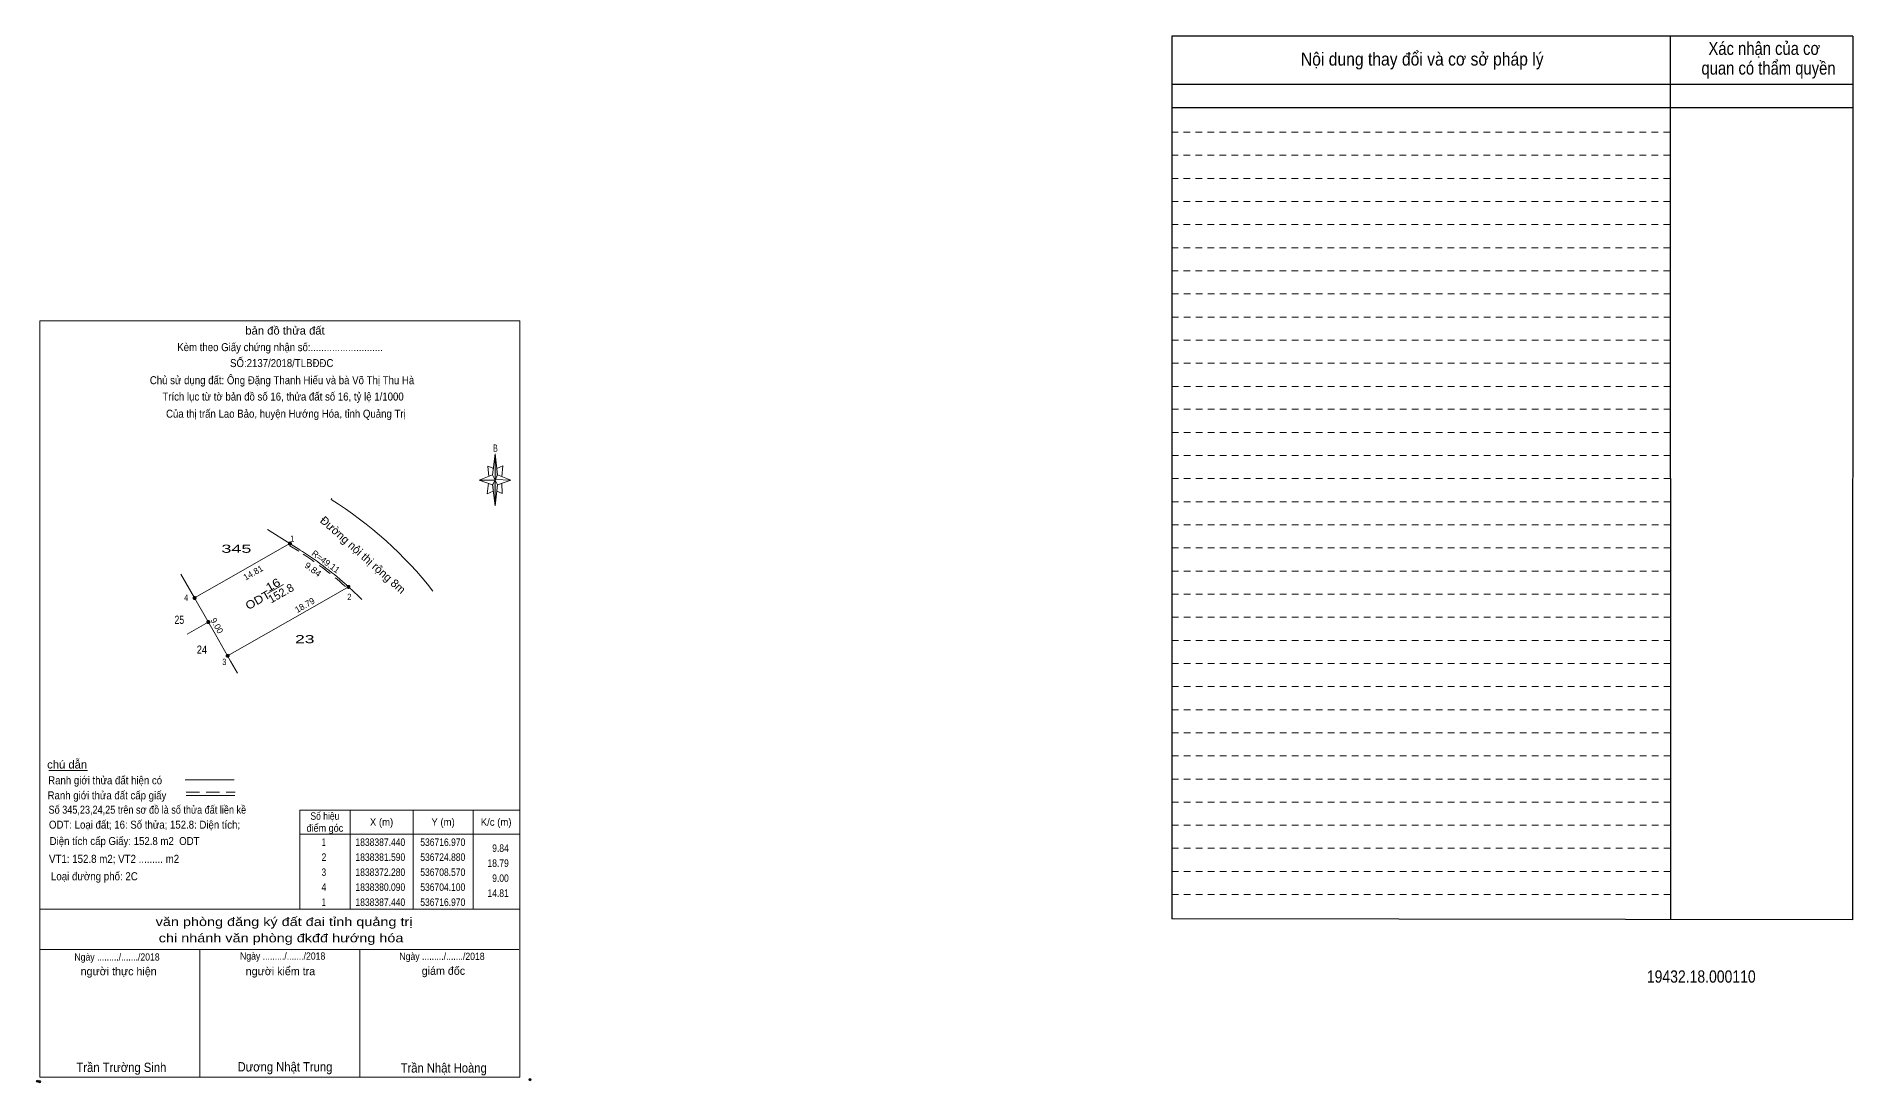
# Model space of a CAD drawing. Header units: metres. Extents: x 536683 to 537261, y 1838315 to 1838460.
# Drawn here: x 536682.7 to 536927.9, y 1838314.7 to 1838455.9 of the extents above; entities that cross this region are included whole.
import ezdxf
from ezdxf.enums import TextEntityAlignment as Align

# ---------------------------------------------------------------- set-up
doc = ezdxf.new("R2010")
doc.units = ezdxf.units.M
doc.header["$LTSCALE"] = 0.6
doc.header["$PDMODE"] = 32
doc.header["$PDSIZE"] = 0.3
doc.linetypes.add('MEDIUM_DASHED', pattern=[4.5, 3, -1.5])
doc.linetypes.add('SHORT_DASHED', pattern=[2.7, 1.5, -1.2])
for name, color, linetype, lineweight in [('10', 7, 'Continuous', 13), ('17', 7, 'Continuous', 13), ('2', 7, 'SHORT_DASHED', 13), ('5', 7, 'Continuous', 13), ('6', 7, 'Continuous', 13), ('63', 7, 'Continuous', 13)]:
    doc.layers.add(name, color=color, linetype=linetype, lineweight=lineweight)
doc.layers.add('13', color=7, linetype='Continuous')
doc.layers.add('18', color=7, linetype='Continuous')

msp = doc.modelspace()

# ---------------------------------------------------------------- hatches: boundary and pattern name
at = {"layer": '5'}
for points in [[(536744.69, 1838399.54), (536744.98, 1838396.73), (536744.69, 1838396.01)], [(536744.69, 1838396.01), (536744.69, 1838392.55), (536744.33, 1838395.36)]]:
    msp.add_hatch(color=256, dxfattribs=at).paths.add_polyline_path(points)
at = {"layer": '63'}
for points in [[(536717.17, 1838387.44, 1), (536716.77, 1838387.44, 1)], [(536704.3, 1838380.09, 1), (536703.9, 1838380.09, 1)], [(536725.08, 1838381.59, 1), (536724.68, 1838381.59, 1)], [(536706.16, 1838376.84, 1), (536705.76, 1838376.84, 1)], [(536708.77, 1838372.28, 1), (536708.37, 1838372.28, 1)]]:
    msp.add_hatch(color=256, dxfattribs=at).paths.add_polyline_path(points)

# ---------------------------------------------------------------- linework, layer by layer
at = {"layer": '10'}
msp.add_line((536703.1, 1838375.2), (536705.96, 1838376.84), dxfattribs=at)
at = {"layer": '17'}
msp.add_line((536684.42, 1838356.78), (536689.63, 1838356.78), dxfattribs=at)
at = {"layer": '2', "linetype": 'Continuous', "lineweight": 25}
for p, q in [((536927.94, 1838455.91), (536836.02, 1838455.91)), ((536836.02, 1838455.91), (536836.02, 1838336.76)), ((536903.32, 1838455.91), (536903.36, 1838336.64)), ((536927.94, 1838449.4), (536836.13, 1838449.4)), ((536927.94, 1838446.26), (536836.13, 1838446.26))]:
    msp.add_line(p, q, dxfattribs=at)
at = {"layer": '2'}
for p, q in [((536903.32, 1838442.98), (536836, 1838442.98)), ((536903.32, 1838439.86), (536836, 1838439.86)), ((536903.32, 1838439.86), (536836.02, 1838439.86)), ((536903.32, 1838436.74), (536836.02, 1838436.74)), ((536903.32, 1838433.62), (536836.02, 1838433.62)), ((536903.32, 1838430.52), (536836.02, 1838430.52)), ((536903.32, 1838427.38), (536836.02, 1838427.38)), ((536903.32, 1838424.26), (536836.02, 1838424.26)), ((536903.34, 1838421.16), (536836.02, 1838421.16)), ((536903.34, 1838418.02), (536836.02, 1838418.02)), ((536903.34, 1838414.88), (536836.02, 1838414.88)), ((536903.34, 1838411.8), (536836.02, 1838411.8)), ((536903.34, 1838408.66), (536836.02, 1838408.66)), ((536903.34, 1838405.56), (536836.02, 1838405.56)), ((536903.34, 1838402.44), (536836.02, 1838402.44)), ((536903.34, 1838399.32), (536836.02, 1838399.32)), ((536903.34, 1838396.2), (536836.02, 1838396.2)), ((536903.34, 1838393.08), (536836.02, 1838393.08)), ((536903.34, 1838389.96), (536836.02, 1838389.96)), ((536903.34, 1838386.84), (536836.02, 1838386.84)), ((536903.34, 1838383.72), (536836.02, 1838383.72)), ((536903.34, 1838380.6), (536836.02, 1838380.6)), ((536903.36, 1838377.48), (536836.02, 1838377.48)), ((536903.36, 1838374.37), (536836.02, 1838374.37)), ((536903.36, 1838371.25), (536836.02, 1838371.25)), ((536903.36, 1838368.13), (536836.02, 1838368.13)), ((536903.36, 1838365.01), (536836.02, 1838365.01)), ((536903.36, 1838361.9), (536836.02, 1838361.9)), ((536903.36, 1838358.78), (536836.02, 1838358.78)), ((536903.36, 1838355.65), (536836.02, 1838355.65)), ((536903.36, 1838352.53), (536836.02, 1838352.53)), ((536903.36, 1838349.4), (536836.02, 1838349.4)), ((536903.36, 1838346.3), (536836.02, 1838346.3)), ((536903.36, 1838343.18), (536836.02, 1838343.18)), ((536903.36, 1838340.06), (536836.02, 1838340.06))]:
    msp.add_line(p, q, dxfattribs=at)
at = {"layer": '2', "linetype": 'Continuous'}
for p, q in [((536722.54, 1838393.39), (536722.65, 1838393.57)), ((536722.54, 1838393.39), (536722.65, 1838393.57)), ((536716.97, 1838387.44), (536707.43, 1838381.99)), ((536716.97, 1838387.44), (536713.93, 1838389.34)), ((536718.29, 1838386.61), (536716.97, 1838387.44)), ((536707.43, 1838381.99), (536704.1, 1838380.09)), ((536721.92, 1838379.9), (536724.88, 1838381.59)), ((536721.92, 1838379.9), (536724.88, 1838381.59)), ((536721.92, 1838379.9), (536724.88, 1838381.59)), ((536721.92, 1838379.9), (536724.88, 1838381.59)), ((536721.92, 1838379.9), (536724.88, 1838381.59)), ((536721.92, 1838379.9), (536724.88, 1838381.59)), ((536708.57, 1838372.28), (536708.97, 1838371.58)), ((536708.97, 1838371.58), (536709.89, 1838369.96))]:
    msp.add_line(p, q, dxfattribs=at)
at = {"layer": '2', "linetype": 'MEDIUM_DASHED'}
msp.add_line((536718.16, 1838386.4), (536716.97, 1838387.15), dxfattribs=at)
at = {"layer": '2', "linetype": 'Continuous', "lineweight": 25}
msp.add_lwpolyline([(536927.94, 1838455.91), (536927.9, 1838336.62), (536836.02, 1838336.76)], dxfattribs=at)
at = {"layer": '2', "linetype": 'Continuous'}
for points in [[(536702.27, 1838383.3), (536704.1, 1838380.09), (536704.32, 1838380.22)], [(536704.1, 1838380.09), (536704.32, 1838379.71), (536706.91, 1838375.18)], [(536706.91, 1838375.18), (536708.57, 1838372.28), (536721.92, 1838379.9)]]:
    msp.add_lwpolyline(points, dxfattribs=at)
for centre, radius, start, end in [((536693.851, 1838347.6348), 54, 38.19747, 57.91335), ((536693.851, 1838347.6348), 54, 38.19747, 57.91335), ((536693.851, 1838347.6348), 54, 38.19747, 57.91335), ((536693.851, 1838347.6348), 54, 38.19747, 57.91335), ((536693.851, 1838347.6348), 46, 48.3185, 57.91335), ((536693.851, 1838347.6348), 46, 47.57952, 48.3185), ((536693.851, 1838347.6348), 46, 47.57952, 48.3185), ((536693.851, 1838347.6348), 46, 47.57952, 48.3185), ((536693.851, 1838347.6348), 46, 47.57952, 48.3185), ((536698.3104, 1838351.7601), 39.947, 44.7835, 48.30841)]:
    msp.add_arc(centre, radius, start, end, dxfattribs=at)
at = {"layer": '2', "linetype": 'MEDIUM_DASHED'}
msp.add_arc((536693.851, 1838347.6348), 45.75, 48.01299, 57.91335, dxfattribs=at)
at = {"layer": '5'}
for p, q in [((536744.33, 1838396.73), (536744.69, 1838399.54)), ((536744.33, 1838395.36), (536742.53, 1838396.01)), ((536744.98, 1838395.36), (536744.69, 1838392.55)), ((536745.63, 1838394.21), (536744.91, 1838394.5)), ((536744.98, 1838396.73), (536746.78, 1838396.01)), ((536745.56, 1838395.58), (536745.63, 1838394.21)), ((536683.22, 1838338.09), (536748.02, 1838338.09)), ((536683.22, 1838332.62), (536747.88, 1838332.62)), ((536683.22, 1838332.62), (536747.88, 1838332.62)), ((536683.22, 1838332.62), (536747.88, 1838332.62)), ((536704.82, 1838315.41), (536704.82, 1838332.62)), ((536726.42, 1838315.41), (536726.42, 1838332.62))]:
    msp.add_line(p, q, dxfattribs=at)
for points in [[(536683.22, 1838417.51), (536748.02, 1838417.51), (536748.02, 1838315.41), (536683.22, 1838315.41)], [(536744.69, 1838399.54), (536744.98, 1838396.73), (536744.69, 1838396.01)], [(536744.69, 1838396.01), (536742.53, 1838396.01), (536744.33, 1838396.73), (536744.98, 1838395.36), (536746.78, 1838396.01), (536744.69, 1838396.08)], [(536744.69, 1838396.01), (536744.69, 1838392.55), (536744.33, 1838395.36)]]:
    msp.add_lwpolyline(points, close=True, dxfattribs=at)
for points in [[(536744.48, 1838397.59), (536743.69, 1838397.88), (536743.83, 1838396.51)], [(536744.91, 1838397.59), (536745.7, 1838397.95), (536745.56, 1838396.51)], [(536744.69, 1838396.01), (536744.33, 1838396.73), (536742.53, 1838396.01)], [(536743.76, 1838395.58), (536743.61, 1838394.14), (536744.41, 1838394.5)], [(536744.69, 1838396.01), (536744.98, 1838395.36), (536746.78, 1838396.01)], [(536748.02, 1838315.41), (536683.22, 1838315.41), (536683.22, 1838332.62)]]:
    msp.add_lwpolyline(points, dxfattribs=at)
for p in [(536682.89, 1838314.86), (536683.18, 1838314.81)]:
    msp.add_point(p, dxfattribs=at)
at = {"layer": '6'}
for p, q in [((536702.85, 1838355.52), (536709.43, 1838355.52)), ((536702.95, 1838353.41), (536709.53, 1838353.41))]:
    msp.add_line(p, q, dxfattribs=at)
at = {"layer": '6', "linetype": 'MEDIUM_DASHED'}
msp.add_line((536702.95, 1838353.86), (536709.58, 1838353.86), dxfattribs=at)
at = {"layer": '6'}
msp.add_point((536749.39, 1838315.05), dxfattribs=at)
at = {"layer": '63'}
for p, q in [((536713.93, 1838380.69), (536716.11, 1838381.93)), ((536725.1, 1838351.46), (536725.1, 1838338.09)), ((536733.6, 1838351.46), (536733.6, 1838338.09)), ((536741.7, 1838351.46), (536741.7, 1838338.09)), ((536718.29, 1838348.22), (536748.02, 1838348.22))]:
    msp.add_line(p, q, dxfattribs=at)
msp.add_lwpolyline([(536718.29, 1838351.46), (536748.02, 1838351.46), (536748.02, 1838338.09), (536718.29, 1838338.09)], close=True, dxfattribs=at)
at = {"layer": '63', "linetype": 'MEDIUM_DASHED'}
for centre in [(536716.97, 1838387.44), (536704.1, 1838380.09), (536724.88, 1838381.59), (536705.96, 1838376.84), (536708.57, 1838372.28)]:
    msp.add_circle(centre, 0.2, dxfattribs=at)

# ---------------------------------------------------------------- texts
at = {"layer": '13'}
for s, width, p in [('345', 1.65, (536709.75, 1838386.19)), ('25', 0.8, (536702.045, 1838376.6)), ('23', 1.6, (536718.98, 1838373.98)), ('24', 0.85, (536705.095, 1838372.57))]:
    msp.add_text(s, height=1.1, dxfattribs=dict(at, width=width)).set_placement(p, align=Align.CENTER)
at = {"layer": '18', "width": 0.85}
msp.add_text('19432.18.000110', height=1.66, dxfattribs=at).set_placement((536907.5, 1838328.16), align=Align.CENTER)
at = {"layer": '2'}
for s, width, p in [('Nội dung thay đổi và cơ sở pháp lý', 0.9, (536869.83, 1838451.96)), ('Nội dung thay đổi và cơ sở pháp lý', 0.9, (536869.83, 1838451.96)), ('Xác nhận của cơ', 0.85, (536916.01, 1838453.4)), ('Xác nhận của cơ', 0.85, (536916.01, 1838453.4)), (' quan có thẩm quyền', 0.85, (536916.3, 1838450.74)), (' quan có thẩm quyền', 0.85, (536916.3, 1838450.74))]:
    msp.add_text(s, height=1.758, dxfattribs=dict(at, width=width)).set_placement(p, align=Align.CENTER)
for s, width, p in [('16', 1.2, (536714.11, 1838380.91)), ('ODT', 1.15, (536711.36, 1838378.44))]:
    msp.add_text(s, height=1.1, rotation=29.732, dxfattribs=dict(at, width=width)).set_placement(p)
msp.add_text('152.8', height=1.1, rotation=29.732, dxfattribs=at).set_placement((536714.44, 1838379.34))
at = {"layer": '5'}
for s, height, width, p in [('bản đồ thửa đất', 1.08, 1.05, (536716.31, 1838415.65)), ('Kèm theo Giấy chứng nhận số:...........................', 1.08, 0.9, (536715.64, 1838413.41)), ('SỐ:2137/2018/TLBĐĐC', 1.08, 0.9, (536715.865, 1838411.26)), ('Chủ sử dụng đất: Ông Đặng Thanh Hiếu và bà Võ Thị Thu Hà', 1.08, 0.9, (536715.91, 1838408.95)), ('Trích lục từ tờ bản đồ số 16, thửa đất số 16, tỷ lệ 1/1000 ', 1.08, 0.9, (536716.225, 1838406.74)), ('Của thị trấn Lao Bảo, huyện Hướng Hóa, tỉnh Quảng Trị', 1.08, 0.9, (536716.43, 1838404.43)), ('B', 0.9919, 0.75, (536744.715, 1838399.82)), ('văn phòng đăng ký đất đai tỉnh quảng trị', 1.166, 1.25, (536716.185, 1838335.8)), ('chi nhánh văn phòng đkđđ hướng hóa', 1.166, 1.25, (536715.78, 1838333.61)), ('Ngày ........./......./2018', 0.972, 0.9, (536693.635, 1838331.14)), ('Ngày ........./......./2018', 0.972, 0.9, (536715.995, 1838331.27)), ('Ngày ........./......./2018', 0.972, 0.9, (536737.505, 1838331.23)), ('Trần Trường Sinh', 1.26, 0.9, (536694.225, 1838316.1)), ('Dương Nhật Trung', 1.26, 0.9, (536716.31, 1838316.17)), ('Trần Nhật Hoàng', 1.26, 0.9, (536737.735, 1838316.02))]:
    msp.add_text(s, height=height, dxfattribs=dict(at, width=width)).set_placement(p, align=Align.CENTER)
for s, p in [('người thực hiện', (536693.855, 1838329.16)), ('người kiểm tra', (536715.695, 1838329.17)), ('giám đốc', (536737.695, 1838329.22))]:
    msp.add_text(s, height=1.08, dxfattribs=at).set_placement(p, align=Align.CENTER)
at = {"layer": '6'}
for s, height, width, p in [('chú dẫn', 1.08, 1.05, (536684.2, 1838357.07)), ('Ranh giới thửa đất hiện có ', 1.08, 0.9, (536684.34, 1838354.94)), ('Ranh giới thửa đất cấp giấy', 1.08, 0.9, (536684.26, 1838352.91)), ('Số 345,23,24,25 trên sơ đồ là số thửa đất liền kề', 1.08, 0.85, (536684.39, 1838350.97)), ('ODT: Loại đất; 16: Số thửa; 152.8: Diện tích;', 1.08, 0.9, (536684.45, 1838348.95)), ('Diện tích cấp Giấy: 152.8 m2  ODT', 1.08, 0.9, (536684.54, 1838346.74)), ('VT1: 152.8 m2; VT2 ......... m2', 1.09, 0.9, (536684.45, 1838344.33)), ('Loại đường phố: 2C', 1.09, 0.9, (536684.71, 1838341.98))]:
    msp.add_text(s, height=height, dxfattribs=dict(at, width=width)).set_placement(p)
at = {"layer": '63'}
for s, height, rotation, p in [('Đường nội thị rộng 8m', 1.1, 318.299, (536726.4641, 1838385.4918)), ('R=49.11', 0.85, 323.801, (536721.559, 1838384.6453)), ('14.81', 0.85, 29.73, (536712.2192, 1838383.1277)), ('18.79', 0.85, 29.718, (536719.1943, 1838378.7474)), ('9.00', 0.85, 299.784, (536706.7546, 1838376.1411))]:
    msp.add_text(s, height=height, rotation=rotation, dxfattribs=at).set_placement(p, align=Align.CENTER)
for s, height, width, p in [(' 1', 0.85, 0.75, (536717.56, 1838387.67)), (' 4', 0.85, 0.85, (536703.24, 1838379.7)), (' 2', 0.85, 0.85, (536725.27, 1838379.81)), (' 3', 0.85, 0.8, (536708.39, 1838371.04)), ('9.84', 1.012, 0.85, (536746.52, 1838345.81)), ('18.79', 1.01, 0.85, (536746.52, 1838343.79)), ('14.81', 1.01, 0.85, (536746.52, 1838339.74)), ('9.00', 1.012, 0.85, (536746.52, 1838341.76))]:
    msp.add_text(s, height=height, dxfattribs=dict(at, width=width)).set_placement(p, align=Align.RIGHT)
at = {"layer": '63', "width": 1.1}
msp.add_text('9.84', height=0.85, rotation=323.514, dxfattribs=at).set_placement((536719.8323, 1838383.604), align=Align.CENTER)
at = {"layer": '63'}
for s, width, p in [('Số hiệu', 0.85, (536721.695, 1838350.15)), ('X (m)', 0.95, (536729.345, 1838349.34)), ('Y (m)', 0.95, (536737.65, 1838349.34)), ('K/c (m)', 0.95, (536744.815, 1838349.34)), ('điểm góc', 0.9, (536721.695, 1838348.53)), (' 2', 0.85, (536721.41, 1838344.6)), (' 1', 0.75, (536721.4, 1838346.62)), ('1838387.440', 0.85, (536729.18, 1838346.62)), ('1838381.590', 0.85, (536729.18, 1838344.6)), ('536716.970', 0.85, (536737.61, 1838346.62)), ('536724.880', 0.85, (536737.61, 1838344.6)), (' 3', 0.8, (536721.405, 1838342.57)), ('1838372.280', 0.85, (536729.18, 1838342.57)), ('536708.570', 0.85, (536737.61, 1838342.57)), (' 4', 0.85, (536721.405, 1838340.55)), ('1838380.090', 0.85, (536729.18, 1838340.55)), ('536704.100', 0.85, (536737.61, 1838340.55)), (' 1', 0.75, (536721.4, 1838338.52)), ('1838387.440', 0.85, (536729.18, 1838338.52)), ('536716.970', 0.85, (536737.61, 1838338.52))]:
    msp.add_text(s, height=1.012, dxfattribs=dict(at, width=width)).set_placement(p, align=Align.CENTER)

doc.saveas('drawing.dxf')
